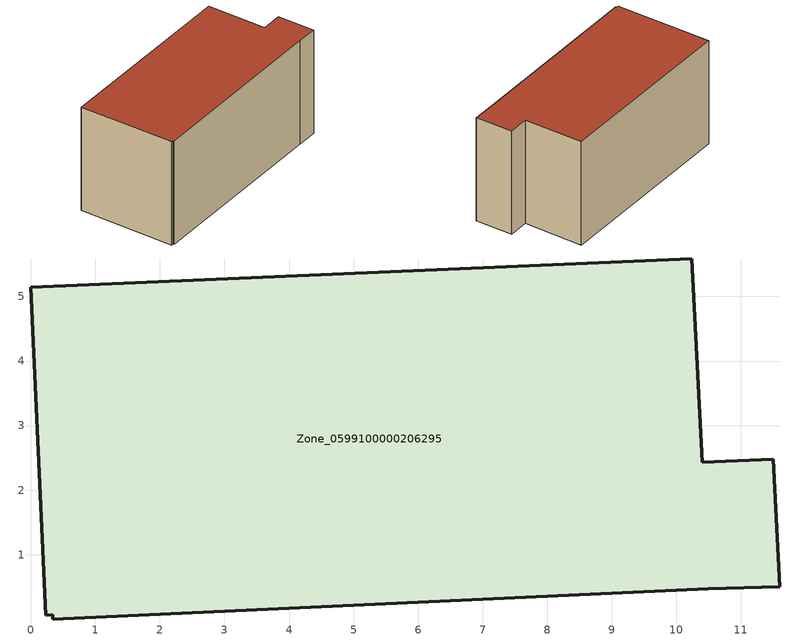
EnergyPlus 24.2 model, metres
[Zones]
Zone_0599100000206295
 floor ground (C_G): 0.23,0.06 0,5.14 10.24,5.58 10.4,2.43 11.5,2.48 11.6,0.5 10.49,0.47 0.34,0 0.34,0.07 z0
 wall outside (C_F): 10.49,0.47 11.6,0.5 11.5,2.48 10.4,2.43 10.24,5.58 0,5.14 0.23,0.06 0.34,0.07 0.34,0 10.49,0.47 z0:5.73
 roof outside (C_R): 0.34,0.07 0.34,0 10.49,0.47 11.6,0.5 11.5,2.48 10.4,2.43 10.24,5.58 0,5.14 0.23,0.06 z5.73
[BUILDING]
Pand.0599100000206295: North Axis=0; Terrain=City; Loads Convergence Tolerance Value=0.04; Temperature Convergence Tolerance Value=0.4; Solar Distribution=FullExterior; Maximum Number of Warmup Days=25; Minimum Number of Warmup Days=1
[Site:Location]
Rotterdam.The.Hague.AP_ZH_NLD Design_Conditions: Latitude=51.96; Longitude=4.45; Time Zone=1; Elevation=-4.5
[SITE:GROUNDTEMPERATURE:BUILDINGSURFACE]
18, 18, 18, 18, 18, 18, 18, 18, 18, 18, 18, 18
[MATERIAL] Thermal Absorptance=0.9; Solar Absorptance=0.7; Visible Absorptance=0.7
Name | Roughness | Thickness | Conductivity | Density | Specific Heat
G.TC.1946-1964 | MediumSmooth | 0.15 | 1 | 540 | 1210
F.TC.1946-1964 | Rough | 0.3 | 0.857143 | 1920 | 840
R.TC.1946-1964 | MediumRough | 0.2 | 0.235294 | 1500 | 1000
[CONSTRUCTION]
C_G: G.TC.1946-1964
C_F: F.TC.1946-1964
C_R: R.TC.1946-1964
[ZONE]
Zone_0599100000206295: Type=1; Multiplier=1; Ceiling Height=Autocalculate; Volume=Autocalculate; Floor Area=autocalculate; Part of Total Floor Area=Yes
[ZONEINFILTRATION:DESIGNFLOWRATE]
Infil_Zone_0599100000206295: Zone or ZoneList or Space or SpaceList=Zone_0599100000206295; Schedule=AlwaysOn; Design Flow Rate Calculation Method=Flow/Area; Flow Rate per Floor Area=0.003; Constant Term Coefficient=1; Temperature Term Coefficient=0; Velocity Term Coefficient=0; Velocity Squared Term Coefficient=0
[HVACTEMPLATE:ZONE:IDEALLOADSAIRSYSTEM]
Zone_0599100000206295: Maximum Heating Supply Air Temperature=50; Minimum Cooling Supply Air Temperature=13; Maximum Heating Supply Air Humidity Ratio=0.0156; Minimum Cooling Supply Air Humidity Ratio=0.0077; Heating Limit=NoLimit; Cooling Limit=NoLimit; Dehumidification Control Type=ConstantSensibleHeatRatio; Cooling Sensible Heat Ratio=0.7; Dehumidification Setpoint=60; Humidification Control Type=None; Humidification Setpoint=30; Outdoor Air Method=None; Outdoor Air Flow Rate per Person=0.00944; Outdoor Air Flow Rate per Zone Floor Area=0; Outdoor Air Flow Rate per Zone=0; Demand Controlled Ventilation Type=None; Outdoor Air Economizer Type=NoEconomizer; Heat Recovery Type=None; Sensible Heat Recovery Effectiveness=0.7; Latent Heat Recovery Effectiveness=0.65
[ZONECONTROL:THERMOSTAT]
ThermostatControl_Zone_0599100000206295: Zone or ZoneList=Zone_0599100000206295; Control Type Schedule=DualSetpointControlType; Control 1=Thermostat_Zone_0599100000206295; Temperature Difference Between Cutout And Setpoint=0
[THERMOSTATSETPOINT:DUALSETPOINT]
Thermostat_Zone_0599100000206295: Heating Setpoint Temperature Schedule=HeatingSetpoint_Zone_0599100000206295; Cooling Setpoint Temperature Schedule=CoolingSetpoint_Zone_0599100000206295
[SCHEDULE:COMPACT]
HeatingSetpoint_Zone_0599100000206295: Through: 12/31, For: AllDays, Until: 24:00, 21
CoolingSetpoint_Zone_0599100000206295: Through: 12/31, For: AllDays, Until: 24:00, 24
DualSetpointControlType: Through: 12/31, For: AllDays, Until: 24:00, 4
AlwaysOn: Through: 12/31, For: AllDays, Until: 24:00, 1
